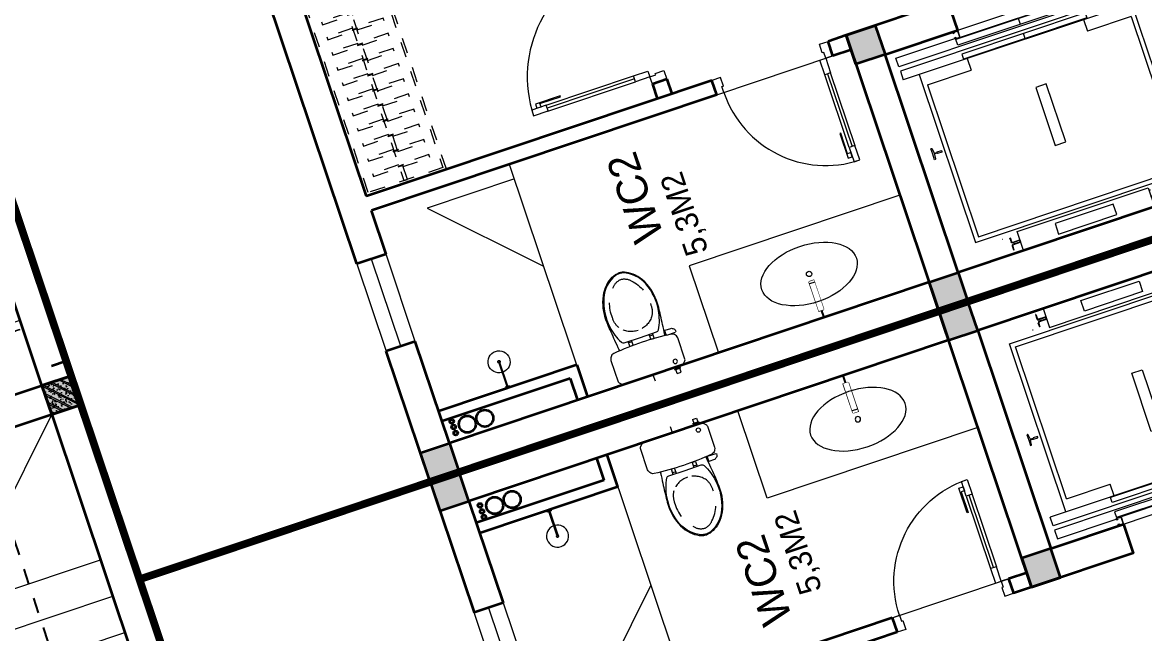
# Model space of a CAD drawing. Header units: metres. Extents: x 568332 to 569219, y 2065964 to 2066430.
# Drawn here: x 568596.95 to 568604.27, y 2066194.11 to 2066198.1 of the extents above; entities that cross this region are included whole.
import ezdxf

# ---------------------------------------------------------------- set-up
doc = ezdxf.new("R2010")
doc.units = ezdxf.units.M
for name, pattern in [('$AUDIT_BAD_LTYPE2', [0]), ('CENTER', [2, 1.25, -0.25, 0.25, -0.25]), ('DASHDOT2', [0.5, 0.25, -0.125, 0, -0.125]), ('HIDDEN', [0.375, 0.25, -0.125]), ('X-5M-G-MB PHONGNGU$0$HIDDEN2', [0.1875, 0.125, -0.0625]), ('xref-thap C (mb tang 32-2)$0$HIDDEN', [0.375, 0.25, -0.125])]:
    doc.linetypes.add(name, pattern=pattern)
doc.layers.get('0').update_dxf_attribs({"linetype": 'CONTINUOUS'})
doc.layers.get('DEFPOINTS').update_dxf_attribs({"linetype": 'CONTINUOUS'})
for name, color, linetype, lineweight in [('-CENTER', 143, 'CENTER', 13), ('-CONCRETE', 1, 'CONTINUOUS', 35), ('-DIM', 9, 'CONTINUOUS', 13), ('-DOOR', 137, 'CONTINUOUS', 9), ('-FURNITURE', 46, 'CONTINUOUS', 9), ('-HATCH', 8, 'CONTINUOUS', 5), ('-LINE1', 7, 'CONTINUOUS', 18), ('-LINE2', 252, 'CONTINUOUS', 9), ('-STEEL1', 1, 'CONTINUOUS', 35), ('-TEXT', 7, 'CONTINUOUS', 15), ('-WALL', 4, 'CONTINUOUS', 35), ('TEXT25', 2, 'CONTINUOUS', 13)]:
    doc.layers.add(name, color=color, linetype=linetype, lineweight=lineweight)
doc.layers.add('-RANH GIOI LO DAT', color=12, linetype='CONTINUOUS')
doc.layers.add('1-NETMANH', color=8, linetype='CONTINUOUS')
doc.styles.add('SVN_AVO_thuong', font='')
doc.styles.add('T1', font='', dxfattribs={"height": 200})
doc.styles.add('vnavanth', font='', dxfattribs={"width": 0.8})
doc.styles.get('SVN_AVO_thuong').set_extended_font_data('SVN-Avo')
doc.styles.get('T1').set_extended_font_data('VNgeometric Light')
doc.styles.get('vnavanth').set_extended_font_data('.VnAvantH')

# ---------------------------------------------------------------- blocks, each defined once
blk = doc.blocks.new('X-5M-DH-2-CORE$0$A$C75E80C28')
at = {"layer": '-LINE2', "linetype": 'Continuous', "ltscale": 2}
for p, q in [((-510.0000099998433, -21.5000000000291), (-510.0000099998579, -50.60000000000582)), ((-506.8000099998899, -21.5000000000291), (-510.0000099998433, -21.5000000000291)), ((-506.8000099998899, -21.5000000000291), (-506.8000099999044, -50.60000000000582)), ((-456.2000100000296, -56.79999999998836), (-500.6000099999364, -56.80000000001746)), ((-456.2000100000441, -60), (-500.600009999951, -60.0000000000291)), ((-456.2000100000296, -70), (-500.6000099999364, -70.0000000000291)), ((-453.2000100000441, -63), (-453.2000100000296, -67)), ((-450.0000099998579, -63), (-450.0000099998433, -67)), ((450.0000100000616, -63), (450.0000100000761, -67)), ((453.200010000015, -63), (453.2000100000296, -67)), ((456.2000100000296, -56.79999999998836), (500.6000100000529, -56.79999999998836)), ((456.200010000015, -60), (500.6000100000383, -60)), ((456.2000100000296, -70), (500.6000100000529, -70)), ((506.8000100001227, -21.5), (510.0000100000761, -21.5)), ((506.8000100001227, -21.5), (506.8000100001082, -50.59999999997672)), ((510.0000100000761, -21.5), (510.0000100000616, -50.59999999997672)), ((-556.8000102631631, -112.4999999912397), (-560.0000102631166, -112.4999999912397)), ((-510.0000099998579, -108.5000000000291), (-510.0000099998433, -79.39999999999418)), ((-506.8000099999044, -108.5000000000291), (-506.8000099998899, -79.39999999999418)), ((-456.2000100000296, -73.19999999995343), (-500.6000099999364, -73.19999999998254)), ((456.2000100000296, -73.19999999995343), (500.6000100000529, -73.19999999995343)), ((456.800009736864, -112.4999999912397), (460.0000097368174, -112.4999999912397)), ((506.8000100001227, -108.5), (506.8000100001227, -79.39999999996508)), ((510.0000100000761, -108.5), (510.0000100000761, -79.39999999996508)), ((-731.0000002632733, -148.9999999649008), (730.9999997367267, -148.9999999649299)), ((-731.0000002698944, -1304.999999934109), (-731.0000002632733, -148.9999999649008)), ((-700.0000002632733, -178.9999999649008), (699.9999997367267, -178.9999999649299)), ((-700.0000002699089, -1224.999999934109), (-700.0000002632733, -178.9999999649008)), ((699.9999997300911, -1224.999999934109), (699.9999997367267, -178.9999999649299)), ((730.9999997301056, -1304.999999934109), (730.9999997367267, -148.9999999649299)), ((-700.0000002699089, -1224.999999934109), (-400.0000002699089, -1224.999999934138)), ((-400.0000002698944, -1304.999999934138), (-400.0000002699089, -1224.999999934138)), ((699.9999997300911, -1224.999999934109), (399.9999997300911, -1224.999999934109)), ((399.9999997301056, -1304.999999934109), (399.9999997300911, -1224.999999934109)), ((839.9999997301056, -1304.999999934109), (-840.0000002698944, -1304.999999934109)), ((-840.0000002698944, -1364.999999934109), (-840.0000002698944, -1304.999999934109)), ((424.9999997301056, -1308.999999934109), (-425.0000002698944, -1308.999999934109)), ((-425.0000002699089, -1342.999999934109), (-425.0000002698944, -1308.999999934109)), ((-2.6989437174052e-07, -1308.999999934109), (-2.699089236557484e-07, -1342.999999934109)), ((424.9999997300911, -1342.999999934109), (424.9999997301056, -1308.999999934109)), ((839.9999997301056, -1364.999999934109), (839.9999997301056, -1304.999999934109)), ((839.9999997301056, -1364.999999934109), (-840.0000002698944, -1364.999999934109)), ((424.9999997300911, -1342.999999934109), (-425.0000002699089, -1342.999999934109)), ((839.9999997301056, -1394.999999934109), (-840.0000002698944, -1394.999999934109)), ((-840.0000002698944, -1394.999999934109), (-840.0000002698944, -1454.999999934109)), ((-840.0000002698944, -1454.999999934109), (-435.0000002698944, -1454.999999934109)), ((-435.0000002698944, -1449.999999934109), (-435.0000002699089, -1459.999999934109)), ((-435.0000002698944, -1449.999999934109), (-400.0000002698944, -1449.999999934138)), ((-435.0000002699089, -1459.999999934109), (-425.0000002699089, -1459.999999934109)), ((-433.4000002698012, -1451.599999934086), (-433.4000002698012, -1458.399999934074)), ((-433.4000002698012, -1451.599999934086), (-401.6000002697547, -1451.599999934086)), ((-433.4000002698012, -1458.399999934074), (-425.0000002698944, -1458.399999934074)), ((429.9999997300911, -1405.999999934138), (-430.0000002699089, -1405.999999934109)), ((-430.0000002699089, -1405.999999934109), (-430.0000002698944, -1445.999999934109)), ((429.9999997301056, -1445.999999934138), (-430.0000002698944, -1445.999999934109)), ((-425.0000002698944, -1458.399999934074), (-425.0000002699089, -1459.999999934109)), ((-401.6000002697547, -1451.599999934086), (-401.6000002697256, -1498.399999934074)), ((399.9999997301056, -1449.999999934109), (-400.0000002698944, -1449.999999934138)), ((-400.0000002698944, -1449.999999934138), (-400.0000002698653, -1499.999999934138)), ((-2.699089236557484e-07, -1405.999999934109), (-2.6989437174052e-07, -1445.999999934109)), ((399.9999997301056, -1449.999999934109), (399.9999997301347, -1499.999999934109)), ((434.9999997301056, -1449.999999934109), (399.9999997301056, -1449.999999934109)), ((401.5999997301988, -1451.599999934086), (401.5999997302279, -1498.399999934074)), ((433.3999997302453, -1451.599999934086), (401.5999997301988, -1451.599999934086)), ((433.3999997302453, -1458.399999934074), (424.9999997301056, -1458.399999934074)), ((424.9999997301056, -1458.399999934074), (424.9999997301056, -1459.999999934109)), ((434.9999997301056, -1459.999999934109), (424.9999997301056, -1459.999999934109)), ((429.9999997300911, -1405.999999934138), (429.9999997301056, -1445.999999934138)), ((433.3999997302453, -1451.599999934086), (433.3999997302453, -1458.399999934074)), ((434.9999997301056, -1449.999999934109), (434.9999997301056, -1459.999999934109)), ((839.9999997301056, -1454.999999934109), (434.9999997301056, -1454.999999934109)), ((839.9999997301056, -1394.999999934109), (839.9999997301056, -1454.999999934109)), ((-435.0000002698653, -1489.999999934109), (-435.0000002698653, -1499.999999934109)), ((-435.0000002698653, -1489.999999934109), (-425.0000002698653, -1489.999999934109)), ((-435.0000002698653, -1499.999999934109), (-400.0000002698653, -1499.999999934138)), ((-433.4000002697721, -1491.599999934086), (-433.4000002697721, -1498.399999934074)), ((-433.4000002697721, -1491.599999934086), (-425.0000002698653, -1491.599999934086)), ((-433.4000002697721, -1498.399999934074), (-401.6000002697256, -1498.399999934074)), ((-425.0000002698653, -1489.999999934109), (-425.0000002698653, -1491.599999934086)), ((434.9999997301347, -1499.999999934109), (399.9999997301347, -1499.999999934109)), ((433.3999997302744, -1498.399999934074), (401.5999997302279, -1498.399999934074)), ((424.9999997301347, -1489.999999934109), (424.9999997301347, -1491.599999934086)), ((434.9999997301347, -1489.999999934109), (424.9999997301347, -1489.999999934109)), ((433.3999997302744, -1491.599999934086), (424.9999997301347, -1491.599999934086)), ((433.3999997302744, -1491.599999934086), (433.3999997302744, -1498.399999934074)), ((434.9999997301347, -1489.999999934109), (434.9999997301347, -1499.999999934109))]:
    blk.add_line(p, q, dxfattribs=at)
for points in [[(-450.0000000000146, 0), (-450, -130), (450, -130), (449.9999999999854, 0)], [(-200, -29), (200.0000000001164, -29), (200.0000000001164, -101), (-200, -101)], [(-36.0000002632587, -583.9999999649008), (35.9999997367413, -583.9999999649008), (35.99999973675585, -983.9999999649008), (-36.00000026324415, -983.9999999649008)]]:
    blk.add_lwpolyline(points, close=True, dxfattribs=at)
for points in [[(-780.0000002632587, -788.9999999649008), (-751.0000002632587, -788.9999999649299, 0.414213562373095), (-750.0000002632733, -787.9999999649008), (-750.0000002632587, -783.9999999649008), (-750.0000002632587, -779.9999999649008, 0.414213562373095), (-751.0000002632733, -778.9999999649299), (-780.0000002632733, -778.9999999649881, -0.2569775838576673), (-784.1207396915852, -781.9399999648449), (-797.9000002631656, -781.939999964874, -0.414213562373095), (-800.9000002631656, -778.939999964874), (-804.0000002632587, -749.4999999649008, 0.414213562373095), (-807.0000002632587, -746.4999999649008), (-812.0000002632587, -746.4999999649008), (-812.0000002632587, -783.9999999649008), (-812.0000002632587, -821.4999999649008), (-807.0000002632587, -821.4999999649008, 0.414213562373095), (-804.0000002632587, -818.4999999649008), (-800.9000002631656, -789.0599999648693, -0.414213562373095), (-797.9000002631656, -786.0599999648693), (-784.1207396915852, -786.0599999648402, -0.2569775838576673), (-780.0000002632587, -788.9999999647553)], [(779.9999997367413, -788.9999999649299), (750.9999997367413, -788.9999999649008, -0.414213562373095), (749.9999997367267, -787.9999999649299), (749.9999997367413, -783.9999999649299), (749.9999997367413, -779.9999999649299, -0.414213562373095), (750.9999997367267, -778.9999999649008), (779.9999997368432, -778.9999999650172, 0.2569775838576673), (784.1207391653006, -781.939999964874), (797.899999736881, -781.9399999648449, 0.414213562373095), (800.899999736881, -778.9399999648449), (803.9999997367413, -749.4999999649008, -0.414213562373095), (806.9999997367413, -746.4999999649008), (811.9999997367413, -746.4999999649008), (811.9999997367413, -783.9999999649008), (811.9999997367413, -821.4999999649008), (806.9999997367413, -821.4999999649008, -0.414213562373095), (803.9999997367413, -818.4999999649008), (800.899999736881, -789.0599999648402, 0.414213562373095), (797.899999736881, -786.0599999648402), (784.1207391653006, -786.0599999648693, 0.2569775838576672), (779.9999997368577, -788.9999999647844)]]:
    blk.add_lwpolyline(points, format="xyb", dxfattribs=at)
for centre, radius, start, end in [((-500.600009999951, -50.60000000000582), 9.400000000001475, 180, 270), ((-500.6000099999364, -79.39999999999418), 9.399999999997844, 90, 180), ((-500.600009999951, -50.60000000000582), 6.200000000004374, 180, 270), ((-456.2000100000441, -63), 6.19999999999713, 0, 90), ((-456.2000100000441, -63), 3.000000000000045, 0, 90), ((-456.2000100000296, -67), 6.20000000000076, 270, 0), ((-456.2000100000296, -67), 2.999999999999834, 270, 0), ((456.200010000015, -63), 6.19999999999713, 90, 180), ((456.2000100000296, -67), 6.20000000000076, 180, 270), ((456.200010000015, -63), 3.000000000000045, 90, 180), ((456.2000100000296, -67), 2.999999999999834, 180, 270), ((500.6000100000383, -50.59999999997672), 6.200000000004374, 270, 0), ((500.6000100000383, -50.59999999997672), 9.400000000001475, 270, 0), ((500.6000100000529, -79.39999999996508), 9.399999999997844, 0, 90), ((-500.6000099999364, -79.39999999999418), 6.19999999999734, 90, 180), ((500.6000100000529, -79.39999999996508), 6.19999999999734, 0, 90)]:
    blk.add_arc(centre, radius, start, end, dxfattribs=at)
blk = doc.blocks.new('A$C5C575821')
at = {"layer": '-CONCRETE'}
h = blk.add_hatch(color=256, dxfattribs=at)
h.dxf.hatch_style = 1
h.paths.add_polyline_path([(-0.00237559899687767, 200.0000000000146), (-0.00237559899687767, 1.455191522836685e-11), (199.9976244010031, 1.455191522836685e-11), (199.9976244010031, 200.0000000000146)])
blk.add_lwpolyline([(-0.00237559899687767, 1.455191522836685e-11), (199.9976244010031, 1.455191522836685e-11), (199.9976244010031, 200.0000000000146), (-0.00237559899687767, 200.0000000000146)], close=True, dxfattribs=at)
blk = doc.blocks.new('A$C3F71457E')
at = {"layer": '-CONCRETE'}
blk.add_lwpolyline([(-8.760252967476845e-09, -100.0000002632005), (0, 400), (-1500, 400.0000000000582), (-1500.00000001755, -1399.999999999942), (-1.754960976541042e-08, -1400), (-7.895869202911854e-08, -900.0000002632005), (199.9999999912397, -900.0000002982852), (199.9999999824504, -1600), (-1700.00000001755, -1600), (-1700, 600), (200, 600), (199.9999999912397, -100.0000002982852), (6.140908226370811e-08, -100.0000002632005)], dxfattribs=at)
at = {"layer": '-LINE1'}
blk.add_line((-7.895869202911854e-08, -900.0000002632005), (-8.760252967476845e-09, -100.0000002632005), dxfattribs=at)
at = {"layer": '-WALL'}
for p in [(-1699.997624401003, 399.9999999999854), (0.00237559899687767, 399.9999999999854), (-1699.997624401081, -1599.999999999959), (0.002375601565972829, -1600.000000021305)]:
    blk.add_blockref('A$C5C575821', p, dxfattribs=at)
at = {"color": 2, "rotation": 90}
blk.add_blockref('X-5M-DH-2-CORE$0$A$C75E80C28', (-1500.00000000876, -499.9999999999418), dxfattribs=at)
blk = doc.blocks.new('A$C18091ED7')
for p, q in [((9.957147995010018e-09, -42.13376978135784), (0, -3.786117304116488e-07)), ((146.1412317672475, -26.59467297248193), (179.181621938591, -26.59467296488583)), ((146.1412317672475, -26.59467297248193), (146.1412317680188, -30.17859706786112)), ((146.1412317680188, -30.17859706786112), (165.7503655985456, -30.17859706340823)), ((153.0594147269658, -36.79204952501459), (146.1412317680188, -30.17859706786112)), ((152.3191092506386, -2.717133611440659e-07), (152.3191092568413, -26.59467297093943)), ((152.3191092506386, -2.717133611440659e-07), (179.1816219322718, -2.654269337654114e-07)), ((153.0594147269658, -36.79204952501459), (165.7503656001572, -36.79204952192958)), ((153.0594147275151, -39.73033438943094), (153.0594147269658, -36.79204952501459)), ((153.0594147275151, -39.73033438943094), (178.4413164740145, -39.73033438349376)), ((153.0594147275151, -39.73033438943094), (178.4413164740145, -39.73033438349376)), ((153.0594147275151, -39.73033438943094), (153.0594147281554, -42.13376974494895)), ((185.3594994290725, -30.17859705851879), (165.7503655985456, -30.17859706340823)), ((178.4413164733487, -36.79204951884458), (165.7503656001572, -36.79204952192958)), ((185.3594994290725, -30.17859705851879), (178.4413164733487, -36.79204951884458)), ((178.4413164733487, -36.79204951884458), (178.4413164740145, -39.73033438349376)), ((178.4413164740145, -39.73033438349376), (178.4413164746547, -42.1337697392446)), ((179.1816219322718, -2.654269337654114e-07), (179.181621938591, -26.59467296488583)), ((179.181621938591, -26.59467296488583), (185.3594994283012, -26.59467296337243)), ((185.3594994283012, -26.59467296337243), (185.3594994290725, -30.17859705851879)), ((-83.25994817525861, -267.3592828898691), (-83.259948167517, -299.9634285944048)), ((-83.25994817257379, -278.4883151478134), (-83.25994817046012, -287.6388527823146)), ((-60.91100930959874, -290.0299398849311), (-83.25994816994717, -290.0299398901407)), ((-62.88950393904452, -265.3807882612164), (-81.28145355204106, -265.3807882657275)), ((-60.91100931491019, -267.3592828844266), (-60.91100930728498, -299.9634285889624)), ((60.9110093945892, -267.3592828557594), (60.9110094022144, -299.9634285600623)), ((60.91100939990065, -290.029939856031), (83.25994826024908, -290.0299398510542)), ((62.88950401780676, -265.3807882316178), (81.2814536308033, -265.3807882273395)), ((83.25994825493763, -267.3592828505498), (83.25994826256283, -299.9634285550856)), ((83.25994825750604, -278.488315108727), (83.2599482596197, -287.6388527429954)), ((165.3959958605519, -261.9873972070927), (165.3959958671003, -289.7349902229907)), ((167.8691141396885, -259.5142789271486), (228.0810223811895, -259.5142789128586)), ((167.8691141472664, -292.2081085020036), (206.7175896017579, -292.2081084926904)), ((230.5541406641933, -274.3229751045001), (230.5541406613593, -261.9873971916386))]:
    blk.add_line(p, q)
for points in [[(230.0000000517721, -218.5046414944518, -0.1374073801801567), (225.4781190853137, -234.6482587013161), (221.7949787454636, -240.7070387715066, -0.2360805181595358), (198.2560902649639, -255.4947853636986, -0.0519608230665726), (-198.2560901437319, -255.4947854572965, -0.236080518165078), (-221.7949786317113, -240.7070388760185), (-225.4781189743626, -234.6482588077488, -0.1374073801809237), (-229.9999999484608, -218.5046416030382), (-229.9999999831671, -71.98694829508895, -0.1989123673786679), (-226.3782021181105, -63.2431547633314), (-208.8906150607545, -45.75556769772083, -0.1989123673792025), (-200.1468215308087, -42.13376982865157), (9.971699910238385e-09, -42.13376978135784), (200.1468215506357, -42.13376973403501, -0.1989123673792025), (208.8906150822841, -45.75556759897154), (226.3782021480001, -63.24315465634572, -0.1989123673791691), (230.0000000170658, -71.98694818626973)], [(144.14367173758, -618.9627606730501, -0.2124047892419209), (26.30999211127346, -734.491494372196, -0.0276853236339062), (-0.5628229983012716, -738.609219571983, -0.0222792448073508), (-26.30999181118386, -734.4914943844487, -0.2124047892421136), (-144.1436714920528, -618.9627607410075, -0.1427957259999892), (-167.2376623962118, -428.0139674870588, -0.0930051380368448), (-127.9331820271946, -309.1271633332653, -0.2564387014614383), (-111.240849547703, -299.9634286007786), (4.746470949612558e-08, -299.9634285748762), (111.2408496426324, -299.9634285482753, -0.2564387014619951), (127.933182126606, -309.1271632729331, -0.0930051380368741), (167.2376625517572, -428.0139674081001, -0.1427957260000456)]]:
    blk.add_lwpolyline(points, format="xyb", close=True)
at = {"linetype": 'xref-thap C (mb tang 32-2)$0$HIDDEN', "ltscale": 100}
blk.add_lwpolyline([(61.00044987679576, -669.0176259216969, -0.1990312026443698), (1.417429302819073e-07, -698.769823720475, -0.1990312026443799), (-61.00044960746891, -669.0176259504806, -0.2189240232571595), (-131.9321382956405, -478.313622940972, -0.1537914605682739), (-112.4681372026971, -403.989815428853, -0.2367011859554165), (5.876427167095244e-08, -347.5870280214876, -0.2367011859554843), (112.4681373467611, -403.9898153757968, -0.1537914605681893), (131.9321384748619, -478.313622878748, -0.2189240232571754)], format="xyb", close=True, dxfattribs=at)
blk.add_circle((165.7503656100234, -78.39166221523192), 13.90362011701458)
for centre, radius, start, end in [((-81.28145355158267, -267.3592828894034), 1.978494623656905, 90.00000001354867, 180.0000000133402), ((-62.88950393858613, -267.3592828848923), 1.978494623656905, 1.334021322268115e-08, 90.00000001354867), ((62.88950401826514, -267.3592828552937), 1.978494623656905, 90.00000001354867, 180.0000000133402), ((81.28145363126168, -267.3592828510155), 1.978494623656905, 1.334021322268115e-08, 90.00000001354867), ((167.8691141402633, -261.9873972065106), 2.473118279571131, 90.00000001354867, 180.0000000133402), ((167.8691141466952, -289.7349902224087), 2.473118279571131, 180.0000000133402, 270.0000000135486), ((206.717589598069, -276.6690117186226), 15.53909677420133, 270.0000000135486, 306.4658507565522), ((168.3527972659103, -224.7572911087773), 80.08895368617857, 306.4658507565522, 320.3122930343796), ((228.0810223845983, -274.3229751050822), 2.473118279571131, 320.3122930343796, 1.334021322268115e-08)]:
    blk.add_arc(centre, radius, start, end)
for points, knots in [([(-155.6468228230951, -259.4535552573798), (-156.6353001506941, -267.2522313103836), (-164.2940232875517, -328.394745314552), (-169.1545302536251, -385.0939582949213), (-183.68571763406, -527.7705276800843), (-135.602968026873, -679.1126648240606), (-50.29344375100118, -735.2493608418445), (-19.70048385594782, -741.0901266933652), (1.531116140540689e-07, -743.6724421556864)], [130.6139379315478, 130.6139379315478, 130.6139379315478, 130.6139379315478, 152.8521090939923, 311.1293507817257, 417.703951170228, 561.3833927516608, 697.6926317810714, 710.812262267882, 710.812262267882, 710.812262267882, 710.812262267882]), ([(155.6468228994709, -259.4535551877343), (156.6353002305841, -267.2522312389628), (164.2940233960289, -328.3947452375724), (169.1545303888706, -385.0939582149149), (183.6857178367027, -527.7705275934422), (135.6029683008201, -679.1126647599449), (50.29344405157826, -735.2493608178338), (19.70048415924612, -741.0901266841101), (1.530679583083838e-07, -743.6724421554536)], [130.613937934949, 130.613937934949, 130.613937934949, 130.613937934949, 152.8521090939923, 311.1293507817257, 417.703951170228, 561.3833927516608, 697.6926317810714, 710.812262267882, 710.812262267882, 710.812262267882, 710.812262267882])]:
    blk.add_open_spline(points, degree=3, knots=knots)
blk = doc.blocks.new('shower')
for points in [[(180919.3447017173, -32316.45425928477), (180912.3337561736, -32316.45425928477), (180912.3337561736, -32146.62790954509), (180919.3447017173, -32146.62790954509)], [(180929.3839969719, -32326.62790954066), (180902.2944609144, -32326.62790954066), (180902.2944609144, -32316.45425928477), (180929.3839969719, -32316.45425928477)]]:
    blk.add_lwpolyline(points, close=True)
for radius, start, end in [(72, 272.7906698559544, 267.2093301440456), (8.346062492523743, 294.8355446212717, 245.1644553787283)]:
    blk.add_arc((180915.8392289462, -32146.62790954416), radius, start, end)
blk = doc.blocks.new('Sink_Cicle')
blk.add_lwpolyline([(17.49999987077899, -50.00226151314564), (-17.49999987077899, -49.99773848685436), (-17.51615354442038, -252.2967581441626), (17.48384613892995, -252.3012811850058)], close=True)
blk.add_circle((0, -300), 17.5)
at = {"layer": 'DEFPOINTS'}
blk.add_line((0, -100), (0, 0), dxfattribs=at)
blk.add_wipeout([(17.499999870775355, -50.00226151314928), (-17.49999987078263, -49.99773848685436), (-17.516153544427652, -252.29675814416623), (17.48384613892631, -252.3012811850058)])
at = {"layer": '-FURNITURE', "linetype": 'Continuous'}
blk.add_ellipse((0, -300), major_axis=(-325, 0), ratio=0.5846153846153846, dxfattribs=at)
blk.add_line((-17.51421511289664, -237.2967582757119), (17.48578462866135, -237.3012813020032))
blk = doc.blocks.new('*U18')
at = {"linetype": '$AUDIT_BAD_LTYPE2'}
for p, q in [((70, 100), (69.99999999999999, 599.9999999999982)), ((89.99999999999999, 599.9999999999982), (90, 100))]:
    blk.add_line(p, q, dxfattribs=at)
for points in [[(49.99999999999999, 599.9999999999982), (89.99999999999999, 599.9999999999982), (89.99999999999999, 699.9999999999982), (49.99999999999999, 699.9999999999982), (49.99999999999999, 599.9999999999982)], [(49.99999999999999, 602.9059272893337), (50, 100)], [(50, 100), (90, 100), (90, 0), (50, 0), (50, 100)]]:
    blk.add_lwpolyline(points)
for points in [[(118.2698876160139, 494.5156181119073), (118.2698876160139, 664.1349438079906), (89.99999999999999, 664.1349438079906), (89.99999999999999, 635.8650561920058), (112.6159100928053, 635.8650561920058), (112.6159100928053, 494.5156181119073)], [(0, 0), (50, 0), (50, -40), (60, -40), (60, -100.0001724930698), (0, -100.0001724930698)], [(799.9999999999982, 7.105427357601134e-15), (749.9999999999982, 7.105427357601134e-15), (749.9999999999982, -40), (739.9999999999982, -40), (739.9999999999982, -100.0001724930698), (799.9999999999982, -100.0001724930698)]]:
    blk.add_lwpolyline(points, close=True)
at = {"linetype": '$AUDIT_BAD_LTYPE2', "ltscale": 0.3}
blk.add_arc((50, 0), 699.9999999999982, 0, 90, dxfattribs=at)
blk = doc.blocks.new('M21-T3')
at = {"layer": '-CONCRETE'}
for centre, radius in [((205783.1563321631, -286713.3019539376, 5.66516857499076e-09), 13), ((205832.3489791548, -286803.7987620353, 5.66516857499076e-09), 55), ((205821.4263191128, -286713.3019539376, 5.66516857499076e-09), 13), ((205863.1757371288, -286713.3019539376, 5.66516857499076e-09), 13), ((205832.3489791548, -286924.6412122406, 5.66516857499076e-09), 55)]:
    blk.add_circle(centre, radius, dxfattribs=at)
at = {"layer": '-DOOR'}
blk.add_lwpolyline([(204612.1981638539, -286454.0990483467), (205212.2101037618, -286454.0990483467), (205212.2101037618, -286654.0990483467), (204612.1981638539, -286654.0990483467)], close=True, dxfattribs=at)
blk.add_lwpolyline([(205212.2101037618, -286554.0990483467), (204612.2055296948, -286554.1432242139)], dxfattribs=at)
at = {"layer": '-FURNITURE'}
blk.add_line((205912.2101038766, -287604.0990477414), (204312.2101037547, -287604.0990478005), dxfattribs=at)
blk.add_lwpolyline([(204412.2101037547, -287604.0990478005), (204412.2101039652, -287004.0990478005), (205012.2101037547, -287604.0990480108)], dxfattribs=at)
blk.add_lwpolyline([(205312.2101038415, -288504.0990477635), (205912.2101038415, -288504.0990477635), (205912.2101038415, -289954.099047662), (205312.2101038415, -289954.099047662)], close=True, dxfattribs=at)
at = {"layer": '-HATCH'}
blk.add_line((204312.2101037879, -289029.396906327), (204312.2101038175, -289829.396906327), dxfattribs=at)
at = {"layer": '-RANH GIOI LO DAT', "linetype": 'HIDDEN', "ltscale": 10, "const_width": 50}
blk.add_lwpolyline([(200110.8574349315, -304701.0123037565), (206112.210104198, -304561.3873508049), (206112.2101038415, -284454.0990485246), (195112.2101036999, -284454.0990484911), (195112.210104275, -299817.3087351976)], close=True, dxfattribs=at)
at = {"layer": '-WALL', "linetype": 'Continuous', "ltscale": 10}
for p, q in [((206112.2101038415, -286454.0990484254), (205212.2101037618, -286454.099048415)), ((206114.1043528446, -301997.8789231668), (206112.2101038415, -286454.0990484254)), ((205912.2101038415, -286654.0990484231), (205212.2101037618, -286654.099048415)), ((205912.2101038415, -289954.099047662), (205912.2101038415, -286654.0990484231))]:
    blk.add_line(p, q, dxfattribs=at)
at = {"layer": '-WALL'}
for p, q in [((205212.2101037618, -286654.099048415), (205212.2101037618, -286454.099048415)), ((204212.2101037934, -289029.396906327), (204212.2101037196, -286654.0990484176)), ((204312.2101037935, -289029.396906327), (204312.2101037196, -286654.0990484046)), ((205692.2101039431, -287604.0990477479), (205692.2101039413, -286654.0990481693)), ((205762.2101039431, -287534.0990477479), (205762.2101039413, -286654.0990481701)), ((205762.2101039431, -287534.0990477479), (205912.2101039431, -287534.0990477479)), ((205692.2101039431, -287604.0990477479), (205912.210103943, -287604.0990477479)), ((204312.2101037935, -289029.396906327), (204212.2101037934, -289029.396906327)), ((204212.2101038415, -289954.099047662), (204212.210103823, -289829.396906327)), ((204312.2101038175, -289829.396906327), (204212.2101038175, -289829.396906327)), ((204312.2101038415, -289954.099047662), (204312.210103823, -289829.396906327))]:
    blk.add_line(p, q, dxfattribs=at)
at = {"layer": '-DOOR', "xscale": -1, "rotation": 270}
blk.add_blockref('*U18', (204312.2101037879, -289829.396906327), dxfattribs=at)
at = {"layer": '-FURNITURE'}
for name, p, rotation in [('shower', (173399.2694026015, -468050.9543797416), 90.01066851174387), ('A$C18091ED7', (205954.3438736229, -288054.0990477314), 270)]:
    blk.add_blockref(name, p, dxfattribs=dict(at, rotation=rotation))
at = {"layer": '-WALL'}
blk.add_blockref('A$C5C575821', (205912.2124794405, -286654.0990484231), dxfattribs=at)
at = {"layer": '-WALL', "rotation": 180}
blk.add_blockref('A$C3F71457E', (204412.210103824, -291554.099047662), dxfattribs=at)
at = {"layer": 'TEXT25'}
for s, height, style, p in [('WC2', 200, 'SVN_AVO_thuong', (204513.7538806591, -288411.0677975317)), ('5,3M2', 150, 'T1', (204632.3169755817, -288655.1464117853))]:
    blk.add_text(s, height=height, rotation=359.9999999899487, dxfattribs=dict(at, style=style)).set_placement(p)
at = {"layer": '-FURNITURE', "xscale": -1, "rotation": 270}
blk.add_blockref('Sink_Cicle', (205912.2101038415, -289229.0990477127), dxfattribs=at)
blk = doc.blocks.new('*U149')
at = {"linetype": '$AUDIT_BAD_LTYPE2'}
for p, q in [((70, 100), (70, 699.9999999999982)), ((90, 699.9999999999982), (90, 100))]:
    blk.add_line(p, q, dxfattribs=at)
for points in [[(50, 699.9999999999982), (90, 699.9999999999982), (90, 799.9999999999982), (50, 799.9999999999982), (50, 699.9999999999982)], [(50, 702.9059272893337), (50, 100)], [(50, 100), (90, 100), (90, 0), (50, 0), (50, 100)]]:
    blk.add_lwpolyline(points)
for points in [[(118.2698876160139, 594.5156181119073), (118.2698876160139, 764.1349438079906), (90, 764.1349438079906), (90, 735.8650561920058), (112.6159100928053, 735.8650561920058), (112.6159100928053, 594.5156181119073)], [(0, 0), (50, 0), (50, -40), (60, -40), (60, -99.99999999999272), (0, -99.99999999999272)], [(899.9999999999982, 1.3252863207713e-28), (849.9999999999982, 1.3252863207713e-28), (849.9999999999982, -40.00000000000001), (839.9999999999982, -40.00000000000001), (839.9999999999982, -99.99999999999272), (899.9999999999982, -99.99999999999272)]]:
    blk.add_lwpolyline(points, close=True)
at = {"linetype": '$AUDIT_BAD_LTYPE2', "ltscale": 0.3}
blk.add_arc((50, 0), 799.9999999999982, 0, 90, dxfattribs=at)
blk = doc.blocks.new('*U237')
at = {"linetype": 'X-5M-G-MB PHONGNGU$0$HIDDEN2'}
for points in [[(0, 600.0000000004657), (0, 0), (2290.909090880962, -8.262197655262123e-10), (2290.909090880962, 599.9999999996394)], [(2270.909090880962, 579.999661371566), (2270.909090880962, 19.99966137156623), (20, 20.00000000046566), (20, 580.0000000004657)], [(2270.909090880962, 286.6991212946483), (2270.909090880962, 313.0991212945551), (20, 313.0991212953813), (19.99999859370291, 286.6991212952417)], [(113.7817614636733, 319.1750910408318), (109.4317788550979, 319.1750910408318), (109.4317788550979, 280.441767644881), (113.7817614636733, 280.441767644881)], [(227.7817614636733, 319.1750910407849), (223.4317788550979, 319.1750910407849), (223.4317788550979, 280.4417676448341), (227.7817614636733, 280.4417676448341)], [(341.7817614636733, 319.175091040738), (337.4317788550979, 319.175091040738), (337.4317788550979, 280.4417676447872), (341.7817614636733, 280.4417676447872)], [(455.7817614636733, 319.1750910406911), (451.4317788550979, 319.1750910406911), (451.4317788550979, 280.4417676447403), (455.7817614636733, 280.4417676447403)], [(569.7817614636733, 319.1750910406442), (565.431778855098, 319.1750910406442), (565.431778855098, 280.4417676446934), (569.7817614636733, 280.4417676446934)], [(683.7817614636733, 319.1750910405973), (679.431778855098, 319.1750910405973), (679.431778855098, 280.4417676446465), (683.7817614636733, 280.4417676446465)], [(797.7817614636733, 319.1750910405504), (793.431778855098, 319.1750910405504), (793.431778855098, 280.4417676445996), (797.7817614636733, 280.4417676445996)], [(911.7817614636733, 319.1750910405035), (907.431778855098, 319.1750910405035), (907.431778855098, 280.4417676445527), (911.7817614636733, 280.4417676445527)], [(1025.781761463673, 319.1750910404566), (1021.431778855098, 319.1750910404566), (1021.431778855098, 280.4417676445057), (1025.781761463673, 280.4417676445057)], [(1139.781761463673, 319.1750910404097), (1135.431778855098, 319.1750910404097), (1135.431778855098, 280.4417676444588), (1139.781761463673, 280.4417676444588)], [(1253.781761463673, 319.1750910403628), (1249.431778855098, 319.1750910403628), (1249.431778855098, 280.4417676444119), (1253.781761463673, 280.4417676444119)], [(1367.781761463673, 319.1750910403159), (1363.431778855098, 319.1750910403159), (1363.431778855098, 280.441767644365), (1367.781761463673, 280.441767644365)], [(1481.781761463673, 319.175091040269), (1477.431778855098, 319.175091040269), (1477.431778855098, 280.4417676443181), (1481.781761463673, 280.4417676443181)], [(1595.781761463673, 319.175091040222), (1591.431778855098, 319.175091040222), (1591.431778855098, 280.4417676442712), (1595.781761463673, 280.4417676442712)], [(1709.781761463673, 319.1750910401751), (1705.431778855098, 319.1750910401751), (1705.431778855098, 280.4417676442243), (1709.781761463673, 280.4417676442243)], [(1823.781761463673, 319.1750910401282), (1819.431778855098, 319.1750910401282), (1819.431778855098, 280.4417676441774), (1823.781761463673, 280.4417676441774)], [(1937.781761463673, 319.1750910400813), (1933.431778855098, 319.1750910400813), (1933.431778855098, 280.4417676441305), (1937.781761463673, 280.4417676441305)], [(2051.781761463673, 319.1750910400344), (2047.431778855098, 319.1750910400344), (2047.431778855098, 280.4417676440836), (2051.781761463673, 280.4417676440836)], [(2165.781761463673, 319.1750910399875), (2161.431778855098, 319.1750910399875), (2161.431778855098, 280.4417676440366), (2165.781761463673, 280.4417676440366)]]:
    blk.add_lwpolyline(points, close=True, dxfattribs=at)
for points in [[(122.2409142897814, 313.1103512093413), (122.2409142897814, 515.2497102723445), (100.1765458012815, 515.2497102723445), (100.1765458012815, 313.1103512093413)], [(236.2409142897814, 313.1103512092944), (236.2409142897814, 515.2497102722975), (214.1765458012815, 515.2497102722975), (214.1765458012815, 313.1103512092944)], [(350.2409142897814, 313.1103512092475), (350.2409142897814, 515.2497102722507), (328.1765458012815, 515.2497102722507), (328.1765458012815, 313.1103512092475)], [(464.2409142897814, 313.1103512092006), (464.2409142897814, 515.2497102722037), (442.1765458012815, 515.2497102722037), (442.1765458012815, 313.1103512092006)], [(578.2409142897814, 313.1103512091537), (578.2409142897814, 515.2497102721569), (556.1765458012815, 515.2497102721569), (556.1765458012815, 313.1103512091537)], [(692.2409142897814, 313.1103512091068), (692.2409142897814, 515.24971027211), (670.1765458012815, 515.24971027211), (670.1765458012815, 313.1103512091068)], [(806.2409142897814, 313.1103512090599), (806.2409142897814, 515.249710272063), (784.1765458012815, 515.249710272063), (784.1765458012815, 313.1103512090599)], [(920.2409142897814, 313.110351209013), (920.2409142897814, 515.2497102720162), (898.1765458012815, 515.2497102720162), (898.1765458012815, 313.110351209013)], [(1034.240914289781, 313.1103512089661), (1034.240914289781, 515.2497102719692), (1012.176545801281, 515.2497102719692), (1012.176545801281, 313.1103512089661)], [(1148.240914289781, 313.1103512089192), (1148.240914289781, 515.2497102719224), (1126.176545801281, 515.2497102719224), (1126.176545801281, 313.1103512089192)], [(1262.240914289781, 313.1103512088723), (1262.240914289781, 515.2497102718754), (1240.176545801281, 515.2497102718754), (1240.176545801281, 313.1103512088723)], [(1376.240914289781, 313.1103512088254), (1376.240914289781, 515.2497102718285), (1354.176545801281, 515.2497102718285), (1354.176545801281, 313.1103512088254)], [(1490.240914289781, 313.1103512087785), (1490.240914289781, 515.2497102717816), (1468.176545801281, 515.2497102717816), (1468.176545801281, 313.1103512087785)], [(1604.240914289781, 313.1103512087315), (1604.240914289781, 515.2497102717347), (1582.176545801281, 515.2497102717347), (1582.176545801281, 313.1103512087315)], [(1718.240914289781, 313.1103512086846), (1718.240914289781, 515.2497102716878), (1696.176545801281, 515.2497102716878), (1696.176545801281, 313.1103512086846)], [(1832.240914289781, 313.1103512086377), (1832.240914289781, 515.2497102716409), (1810.176545801281, 515.2497102716409), (1810.176545801281, 313.1103512086377)], [(1946.240914289781, 313.1103512085908), (1946.240914289781, 515.2497102715939), (1924.176545801281, 515.2497102715939), (1924.176545801281, 313.1103512085908)], [(2060.240914289781, 313.1103512085439), (2060.240914289781, 515.2497102715471), (2038.176545801281, 515.2497102715471), (2038.176545801281, 313.1103512085439)], [(2174.240914289781, 313.110351208497), (2174.240914289781, 515.2497102715001), (2152.176545801281, 515.2497102715001), (2152.176545801281, 313.110351208497)], [(100.1765458012815, 286.7103512094345), (100.1765458012815, 92.0852110228024), (122.2409142897814, 92.0852110228024), (122.2409142897814, 286.7103512094345)], [(214.1765458012815, 286.7103512093876), (214.1765458012815, 92.08521102275549), (236.2409142897814, 92.08521102275549), (236.2409142897814, 286.7103512093876)], [(328.1765458012815, 286.7103512093407), (328.1765458012815, 92.08521102270858), (350.2409142897814, 92.08521102270858), (350.2409142897814, 286.7103512093407)], [(442.1765458012815, 286.7103512092938), (442.1765458012815, 92.08521102266168), (464.2409142897814, 92.08521102266168), (464.2409142897814, 286.7103512092938)], [(556.1765458012815, 286.7103512092469), (556.1765458012815, 92.08521102261477), (578.2409142897814, 92.08521102261477), (578.2409142897814, 286.7103512092469)], [(670.1765458012815, 286.7103512092), (670.1765458012815, 92.08521102256786), (692.2409142897814, 92.08521102256786), (692.2409142897814, 286.7103512092)], [(784.1765458012815, 286.7103512091531), (784.1765458012815, 92.08521102252095), (806.2409142897814, 92.08521102252095), (806.2409142897814, 286.7103512091531)], [(898.1765458012815, 286.7103512091062), (898.1765458012815, 92.08521102247404), (920.2409142897814, 92.08521102247404), (920.2409142897814, 286.7103512091062)], [(1012.176545801281, 286.7103512090592), (1012.176545801281, 92.08521102242715), (1034.240914289781, 92.08521102242715), (1034.240914289781, 286.7103512090592)], [(1126.176545801281, 286.7103512090123), (1126.176545801281, 92.08521102238024), (1148.240914289781, 92.08521102238024), (1148.240914289781, 286.7103512090123)], [(1240.176545801281, 286.7103512089654), (1240.176545801281, 92.08521102233333), (1262.240914289781, 92.08521102233333), (1262.240914289781, 286.7103512089654)], [(1354.176545801281, 286.7103512089186), (1354.176545801281, 92.08521102228642), (1376.240914289781, 92.08521102228642), (1376.240914289781, 286.7103512089186)], [(1468.176545801281, 286.7103512088717), (1468.176545801281, 92.0852110222395), (1490.240914289781, 92.0852110222395), (1490.240914289781, 286.7103512088717)], [(1582.176545801281, 286.7103512088247), (1582.176545801281, 92.0852110221926), (1604.240914289781, 92.0852110221926), (1604.240914289781, 286.7103512088247)], [(1696.176545801281, 286.7103512087778), (1696.176545801281, 92.0852110221457), (1718.240914289781, 92.0852110221457), (1718.240914289781, 286.7103512087778)], [(1810.176545801281, 286.7103512087309), (1810.176545801281, 92.08521102209879), (1832.240914289781, 92.08521102209879), (1832.240914289781, 286.7103512087309)], [(1924.176545801281, 286.710351208684), (1924.176545801281, 92.08521102205188), (1946.240914289781, 92.08521102205188), (1946.240914289781, 286.710351208684)], [(2038.176545801281, 286.7103512086371), (2038.176545801281, 92.08521102200497), (2060.240914289781, 92.08521102200497), (2060.240914289781, 286.7103512086371)], [(2152.176545801281, 286.7103512085902), (2152.176545801281, 92.08521102195806), (2174.240914289781, 92.08521102195806), (2174.240914289781, 286.7103512085902)]]:
    blk.add_lwpolyline(points, dxfattribs=at)
blk = doc.blocks.new('M20-T3')
at = {"layer": '-CONCRETE'}
for centre, radius in [((194765.3424657743, -219709.2239567983, 5.66516857499076e-09), 13), ((194807.0918837903, -219709.2239567983, 5.66516857499076e-09), 13), ((194845.36187074, -219709.2239567983, 5.66516857499076e-09), 13), ((194796.1692237483, -219799.720764896, 5.66516857499076e-09), 55), ((194796.1692237483, -219920.5632151013, 5.66516857499076e-09), 55)]:
    blk.add_circle(centre, radius, dxfattribs=at)
at = {"layer": '-DOOR'}
blk.add_lwpolyline([(196016.3200390492, -219450.0210512074), (195416.3080991413, -219450.0210512074), (195416.3080991413, -219650.0210512074), (196016.3200390492, -219650.0210512074)], close=True, dxfattribs=at)
blk.add_lwpolyline([(195416.3080991413, -219550.0210512074), (196016.3126732083, -219550.0652270745)], dxfattribs=at)
at = {"layer": '-FURNITURE'}
blk.add_line((194716.3080990265, -220600.0210506021), (196316.3080991484, -220600.0210506612), dxfattribs=at)
blk.add_lwpolyline([(196216.3080991484, -220600.0210506612), (196216.3080989379, -220000.0210506612), (195616.3080991484, -220600.0210508715)], dxfattribs=at)
blk.add_lwpolyline([(195316.3080990616, -221500.0210506242), (194716.3080990616, -221500.0210506242), (194716.3080990616, -222950.0210505227), (195316.3080990616, -222950.0210505227)], close=True, dxfattribs=at)
at = {"layer": '-HATCH'}
blk.add_line((196316.3080991152, -222025.3189091877), (196316.3080990856, -222825.3189091877), dxfattribs=at)
at = {"layer": '-RANH GIOI LO DAT', "linetype": 'HIDDEN', "ltscale": 10, "const_width": 50}
blk.add_lwpolyline([(203516.3080997267, -237347.9191300115), (203516.3080994497, -217450.0210505533), (194516.3080990616, -217450.0210510478), (194516.3080996623, -237557.3093531625)], close=True, dxfattribs=at)
at = {"layer": '-WALL', "linetype": 'Continuous', "ltscale": 10}
for p, q in [((194514.4138500585, -234993.8009260275), (194516.3080990616, -219450.0210512861)), ((194516.3080990616, -219450.0210512861), (195416.3080991413, -219450.0210512757)), ((196016.3200390492, -219450.0210512837), (201516.3080991388, -219450.021051205)), ((194716.3080990616, -219650.0210512838), (195416.3080991413, -219650.0210512757)), ((194716.3080990616, -222950.0210505227), (194716.3080990616, -219650.0210512838)), ((196016.3053138724, -219650.0210512688), (196316.3080991835, -219650.0210512653)), ((196416.3080991835, -219650.0210512783), (201316.3080991411, -219650.0210512073))]:
    blk.add_line(p, q, dxfattribs=at)
at = {"layer": '-WALL'}
for p, q in [((195416.3080991413, -219650.0210512757), (195416.3080991413, -219450.0210512757)), ((196016.3053138724, -219650.0210512688), (196016.3200390492, -219450.0210512837)), ((194866.30809896, -220530.0210506086), (194866.3080989618, -219650.0210510308)), ((194936.30809896, -220600.0210506086), (194936.3080989618, -219650.02105103)), ((196316.3080991096, -222025.3189091877), (196316.3080991835, -219650.0210512653)), ((196416.3080991097, -222025.3189091877), (196416.3080991835, -219650.0210512783)), ((194866.30809896, -220530.0210506086), (194716.30809896, -220530.0210506086)), ((194936.30809896, -220600.0210506086), (194716.3080989601, -220600.0210506086)), ((196516.3080991183, -221750.0210504917), (196516.3080991214, -221650.0210504917)), ((196316.3080991096, -222025.3189091877), (196416.3080991097, -222025.3189091877)), ((196316.3080990616, -222950.0210505227), (196316.3080990801, -222825.3189091877)), ((196316.3080990856, -222825.3189091877), (196416.3080990856, -222825.3189091877)), ((196416.3080990616, -222950.0210505227), (196416.3080990801, -222825.3189091877))]:
    blk.add_line(p, q, dxfattribs=at)
for points in [[(196516.3080991214, -221650.0210504917), (196416.3080991214, -221650.0210504887)], [(196516.3080991183, -221750.0210504917), (196416.3080991182, -221750.0210504887)]]:
    blk.add_lwpolyline(points, dxfattribs=at)
at = {"layer": '-DOOR'}
blk.add_blockref('*U149', (196516.3080991214, -221650.0210504917), dxfattribs=at)
at = {"layer": '-DOOR', "rotation": 90.00000000000001}
blk.add_blockref('*U18', (196316.3080991152, -222825.3189091877), dxfattribs=at)
at = {"layer": '-FURNITURE', "extrusion": (0, 0, -1), "xscale": -0.916666666665974, "yscale": 0.916666666665974, "zscale": -0.916666666665974, "rotation": 180}
blk.add_blockref('*U237', (-198516.3080991561, -219650.0210512792), dxfattribs=at)
at = {"layer": '-FURNITURE', "xscale": -1}
for name, p, rotation in [('shower', (227229.2488003016, -401046.8763826023), 269.9893314882561), ('A$C18091ED7', (194674.1743292802, -221050.0210505921), 90)]:
    blk.add_blockref(name, p, dxfattribs=dict(at, rotation=rotation))
at = {"layer": '-WALL', "xscale": -1}
blk.add_blockref('A$C5C575821', (194716.3057234626, -219650.0210512838), dxfattribs=at)
at = {"layer": '-WALL', "xscale": -1, "rotation": 180}
blk.add_blockref('A$C3F71457E', (196216.3080990791, -224550.0210505227), dxfattribs=at)
at = {"layer": 'TEXT25'}
for s, height, style, p in [('WC2', 200, 'SVN_AVO_thuong', (195552.8595603392, -221406.989800491)), ('5,3M2', 150, 'T1', (195367.62979875, -221651.0684147562))]:
    blk.add_text(s, height=height, rotation=1.005123984043621e-08, dxfattribs=dict(at, style=style)).set_placement(p)
at = {"layer": '-FURNITURE', "rotation": 90.00000000000001}
blk.add_blockref('Sink_Cicle', (194716.3080990616, -222225.0210505734), dxfattribs=at)
blk = doc.blocks.new('A$C38b1dc06')
at = {"layer": '-LINE1'}
for p, q in [((1749.854677429888, 4156.179725173817), (0.3015751927741803, 4156.179725173817)), ((1000.281453303236, 3156.179725173817), (0.3015751927741803, 4156.179725173817)), ((0.3015751927741803, 4156.179725173817), (0.3015751919010654, -343.8202748260228)), ((1000.281453303236, 4156.179725173824), (1000.281453303236, 3156.179725173824)), ((1250.139194678806, 3156.179725173824), (1250.139194678806, 4156.179725173824)), ((1250.139194678806, 4156.179725173824), (1250.139194678806, 3156.179725173824)), ((1499.996936054376, 3156.179725173824), (1499.996936054376, 4156.179725173824)), ((1499.996936054376, 4156.179725173824), (1499.996936054318, 3156.179725173832)), ((1749.854677429888, 3156.179725173824), (1749.854677429888, 4156.179725173824)), ((1749.854677429888, 4156.179725173817), (1749.85467742983, 3106.179725173817)), ((1000.281453302305, 656.1797251739335), (1000.281453303236, 3156.179725173817)), ((1000.281453303236, 3156.179725173817), (1749.85467742983, 3156.179725173817)), ((1050.281453303003, 706.1797251739772), (1050.281453303236, 3106.179725173817)), ((1050.281453303236, 3106.179725173817), (1699.854677429801, 3106.179725173817)), ((1233.300401159795, 2905.148311595723), (1699.854677429801, 3106.179725173817)), ((1699.854677428928, 706.1797251739772), (1699.854677429801, 3106.179725173817)), ((1749.854677429597, 706.179725173999), (1749.85467742983, 3106.179725173839)), ((1050.281453303003, 706.1797251739772), (1233.300401159795, 2905.148311595723)), ((1050.281453303003, 706.1797251739772), (1699.854677428928, 706.1797251739772)), ((1749.854677429888, -343.8202748260228), (1749.85467742983, 706.1797251739772)), ((1000.281453303236, 656.1797251739772), (1749.85467742983, 656.1797251739772)), ((1000.281453303236, -343.8202748260228), (1000.281453303236, 656.1797251739772)), ((1250.139194678806, 656.1797251739772), (1250.139194678806, -343.8202748260228)), ((1250.139194678806, -343.8202748260228), (1250.139194678806, 656.1797251739772)), ((1499.996936054376, 656.1797251739772), (1499.996936054376, -343.8202748260228)), ((1499.996936054376, -343.8202748260228), (1499.996936054318, 656.1797251739699)), ((1749.854677429888, 656.1797251739772), (1749.854677429888, -343.8202748260228)), ((1749.854677429888, -343.8202748260228), (0.3015751919010654, -343.8202748260228))]:
    blk.add_line(p, q, dxfattribs=at)
at = {"layer": '-LINE1', "lineweight": 18}
for p, q in [((1000.281453303236, 3156.179725173817), (0.2521035463432781, 3156.179725173817)), ((1000.281453303003, 2906.17972517389), (0.2521035461104475, 2906.17972517389)), ((1000.281453303469, 2656.17972517389), (0.2521035465761088, 2656.17972517389)), ((1000.281453303469, 2406.17972517389), (0.2521035465761088, 2406.17972517389)), ((1000.281453303469, 2156.179725173904), (0.2521035465761088, 2156.179725173904)), ((1000.281453303469, 1906.179725173904), (0.2521035465761088, 1906.179725173904)), ((1000.281453303469, 1656.179725173904), (0.2521035465761088, 1656.179725173904)), ((1000.28145330277, 1406.179725173904), (0.2521035458776169, 1406.179725173904)), ((1000.281453303236, 1156.179725173904), (0.2521035463432781, 1156.179725173904)), ((1000.28145330277, 906.1797251739044), (0.2521035458776169, 906.1797251739044)), ((1000.281453303236, 656.1797251739772), (0.2521035463432781, 656.1797251739772)), ((1000.281453303236, 656.1797251739772), (0.3015751859056763, -343.82027482595))]:
    blk.add_line(p, q, dxfattribs=at)
at = {"layer": '1-NETMANH', "linetype": 'DASHDOT2'}
blk.add_lwpolyline([(1327.325072003063, 3656.419923450812), (492.458725621982, 3656.419923450812), (508.0748312271317, 155.2632639587246), (508.0748312271317, 155.2632639587246), (1749.854677429888, 156.1797251739772), (1499.996936054376, -343.8202748260228)], dxfattribs=at)
at = {"layer": '-TEXT', "color": 2, "style": 'vnavanth'}
for s, p in [('2', (1346.818775833643, 3603.914582017329)), ('1', (1596.676517209155, 3603.914582017329)), ('20', (1562.294563305157, 183.5576658285718)), ('21', (1783.476825895079, 183.5576658285718))]:
    blk.add_text(s, height=99.97959496000885, dxfattribs=at).set_placement(p)
blk = doc.blocks.new('18x35')
at = {"layer": '-HATCH'}
h = blk.add_hatch(dxfattribs=at)
h.set_pattern_fill('CHAU-01', color=256, scale=10, angle=-1.272221872585407e-14, pattern_type=2)
h.set_pattern_definition([(49.99999999999999, (0, 0), (71.72601826007535, -6.275213498259527), [7.5, -82.5]), (355, (0, 0), (-13.87513336129999, 75.21921337000119), [6, -66]), (100.4514, (5.977167999997619, -0.5229339999999638), (57.85093817140217, 68.94395420609534), [6.374019000000001, -70.1142112]), (46.18419999999998, (0, 20), (106.7241048625644, -16.55190143290183), [11.25, -123.75]), (96.63559999999998, (8.89367449999554, 18.62066930000003), (93.46627055487036, 97.41178709004416), [9.561028799999994, -105.1713]), (351.1842, (0, 20), (93.46619451336275, 97.41186009253245), [9, -99]), (20.99999999999998, (10, 15), (59.69070521184616, -40.2618890665339), [7.5, -82.5]), (326.0000000000001, (10, 15), (24.33153319215819, 72.5150045046853), [6, -66]), (71.45139999999999, (14.97422329999972, 11.64483940000002), (84.022262858149, 32.25304967099522), [6.374019000000001, -70.1142112]), (37.49999999999998, (0, 0), (1.215985531729074, 33.28938538313115), [0, -65.19999999999999, 0, -67, 0, -66.25]), (7.499999999999987, (0, 0), (26.30695374421487, 39.44117118823602), [0, -38.2, 0, -63.7, 0, -25.25]), (327.5, (-22.30000000000291, 0), (53.3822436172409, -2.255487173437988), [0, -25, 0, -78, 0, -103.5]), (317.5, (-32.30000000000291, 0), (58.31861693423862, 10.01049823323176), [0, -32.5, 0, -51.8, 0, -73.5]), (44.99999999999999, (0, 0), (-30.05203820042826, 30.05203820042828), []), (44.99999999999999, (0, 12.25), (-30.05203820042826, 30.05203820042828), [])])
h.paths.add_polyline_path([(96508.03118051568, 47993.04977023201), (96508.03118051568, 47793.04977023201), (96708.03118051568, 47793.04977023201), (96708.03118051568, 47993.04977023201)])
at = {"layer": '-STEEL1'}
blk.add_lwpolyline([(96508.03118051568, 47793.04977023201), (96708.03118051568, 47793.04977023201), (96708.03118051568, 47993.04977023201), (96508.03118051568, 47993.04977023201)], close=True, dxfattribs=at)
blk = doc.blocks.new('M1-T3')
at = {"layer": '-CONCRETE', "color": 1, "linetype": 'HIDDEN', "ltscale": 10, "const_width": 50}
blk.add_lwpolyline([(191581.7177010371, 50951.98888872014), (197581.6939540912, 50951.98888872005), (197581.7429788466, 30952.01227472891), (191581.7667257926, 30952.01227472891)], close=True, dxfattribs=at)
at = {"layer": '-LINE1', "lineweight": 18}
blk.add_lwpolyline([(191581.7411493842, 50951.93153578669), (197581.7174024383, 50951.9315357866), (197581.7664271937, 30951.95492153367), (191581.7901741396, 30951.95492153367)], close=True, dxfattribs=at)
at = {"layer": '-WALL'}
for p, q in [((191581.8478786649, 33951.64109416441), (191581.8478786809, 43452.06833831834)), ((191581.8478786809, 43452.06833831834), (191681.771352022, 43452.06833831834)), ((191781.7713520215, 43152.19966598263), (191781.7713520146, 38651.57990947187))]:
    blk.add_line(p, q, dxfattribs=at)
at = {"layer": '-LINE1'}
blk.add_blockref('A$C38b1dc06', (191781.4697768292, 38996.0199408084), dxfattribs=at)
at = {"layer": '-STEEL1'}
blk.add_blockref('18x35', (95073.7148716847, -4641.255063849207), dxfattribs=at)
at = {"layer": '-WALL', "xscale": -1, "rotation": 180}
blk.add_blockref('A$C3F71457E', (193281.8478786809, 43752.1996659822), dxfattribs=at)

msp = doc.modelspace()

# ---------------------------------------------------------------- block references
at = {"layer": '-CENTER', "xscale": 0.001, "yscale": 0.001, "zscale": 0.001, "rotation": 108.5514997298386}
msp.add_blockref('M21-T3', (568393.6146131614, 2065908.560086014), dxfattribs=at)

# ---------------------------------------------------------------- next in the draw order: block references
at = {"layer": '-CENTER', "xscale": 0.001, "yscale": 0.001, "zscale": 0.001, "rotation": 108.5514997303649}
msp.add_blockref('M20-T3', (568453.4477132321, 2065940.871253553), dxfattribs=at)

# ---------------------------------------------------------------- next in the draw order: block references
at = {"layer": '-DIM', "xscale": -0.001, "yscale": 0.001, "zscale": 0.001, "rotation": 18.5516401755757}
msp.add_blockref('M1-T3', (568792.6853323773, 2066215.646703702), dxfattribs=at)

doc.saveas('drawing.dxf')
